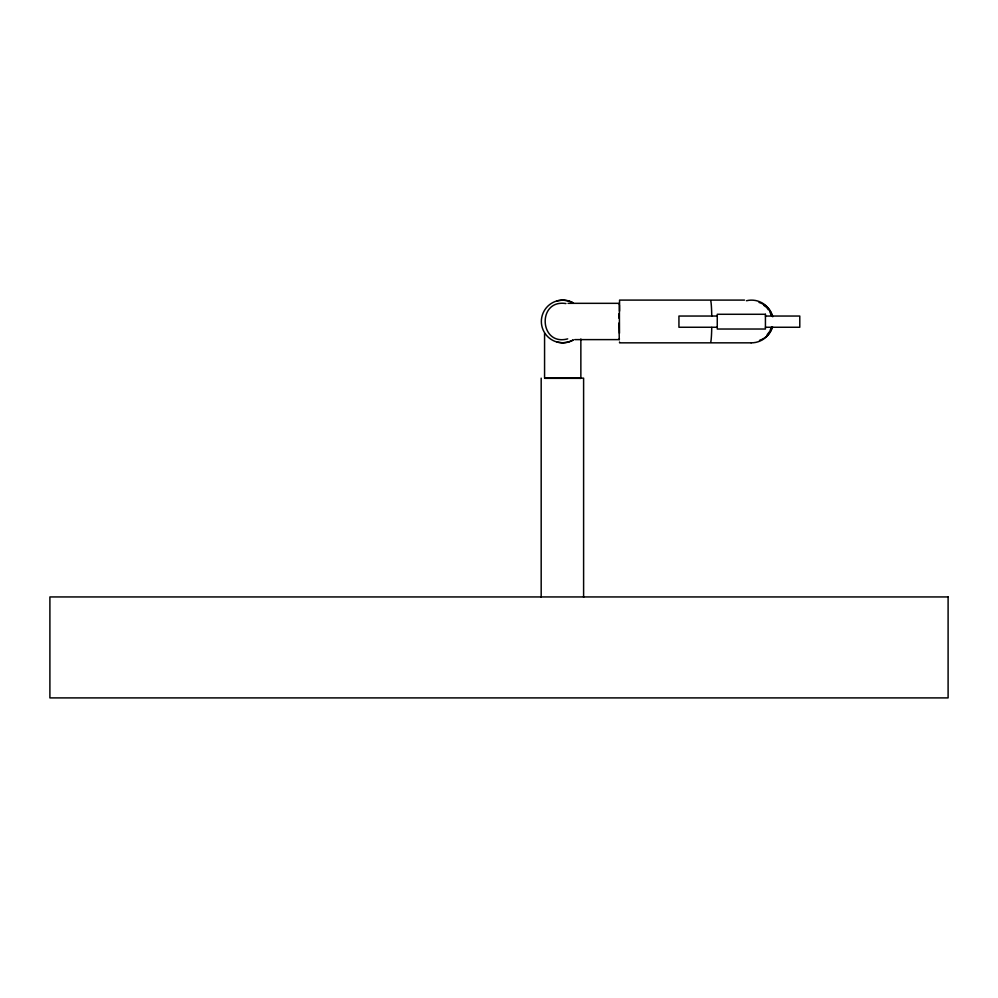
<?xml version="1.0" encoding="UTF-8"?>
<svg xmlns="http://www.w3.org/2000/svg" width="998" height="998" viewBox="0 0 998 998"><rect width="100%" height="100%" fill="white"/><g stroke="black" fill="none" stroke-linecap="round" stroke-linejoin="round"><path stroke-width="1.5" d="M618.972 318.237L618.997 313.709M619.484 333.232L619.384 305.001M619.159 304.34L619.234 303.33L568.062 303.33M574.711 339.619L619.284 339.619L619.359 338.596M770.057 330.5L771.604 326.945M767.125 334.717L769.533 331.685M544.796 378.329L580.861 378.342L579.85 378.292M567.712 338.858C539.244 346.618 536.787 298.926 565.941 303.554M557.183 300.835L562.71 300.099L568.236 300.835L573.388 302.968A21.37 21.37 0 0 0 541.353 321.468A21.37 21.37 0 0 0 573.388 339.969L568.236 342.102L562.71 342.838L557.183 342.102M744.545 300.099L619.558 300.099L619.558 311.151M717.263 316.042L678.939 316.042L678.939 327.257L717.263 327.257M765.429 316.042L799.785 316.042L799.785 327.257L765.429 327.257M751.132 342.838L619.558 342.838L619.558 342.002M581.497 378.142L583.605 378.142L583.605 597.303M763.844 305.326L765.853 306.947M766.863 307.758L768.398 309.842M769.92 311.925L771.329 315.53M619.284 339.619L618.96 322.99M580.861 338.983L580.861 378.142L544.571 378.142L544.571 333.369M541.178 378.142L541.178 597.303M746.454 300.747A21.345 21.295 -90 0 1 772.227 316.341M772.003 327.406A21.345 21.295 -90 0 1 751.132 342.813M710.801 300.959A21.37 1.397 90 0 1 711.761 316.341M711.749 327.406A21.37 1.397 90 0 1 710.738 342.202M759.029 302.419A19.848 19.798 -90 0 1 772.726 316.74M772.539 326.945A19.848 19.798 -90 0 1 759.528 340.368M765.429 314.283L717.263 314.283L717.263 329.028L765.429 329.028L765.429 314.283M948.1 596.941L49.9 596.941L49.9 697.901L948.1 697.901L948.1 596.941"/></g></svg>
